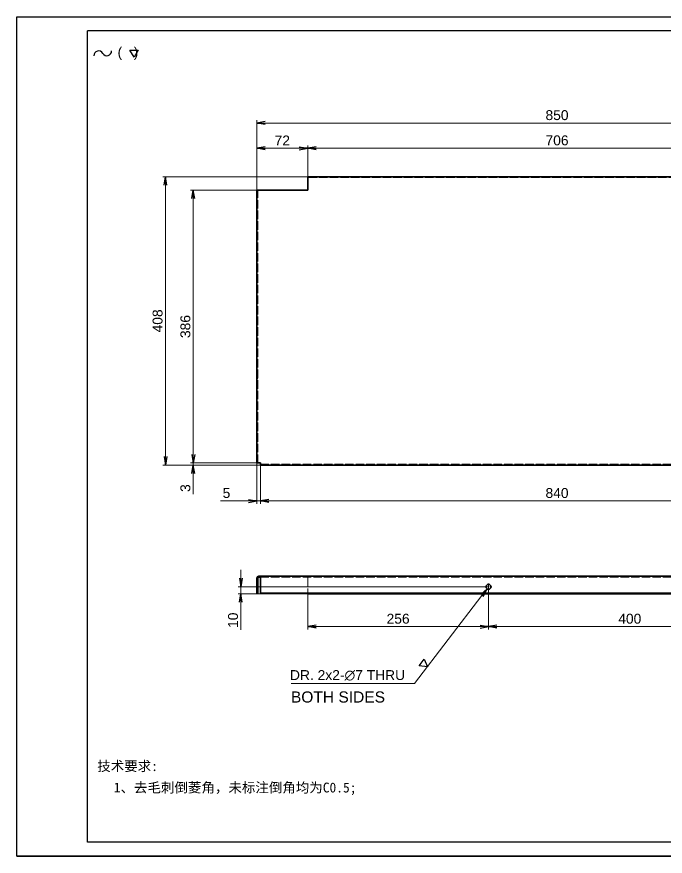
# Model space of a CAD drawing. Header units: millimetres. Extents: x -1727 to 307751, y -105919 to 6637.
# Drawn here: x -591 to 327, y -21091 to -19903 of the extents above; entities that cross this region are included whole.
import ezdxf

# ---------------------------------------------------------------- set-up
doc = ezdxf.new("R2010")
doc.units = ezdxf.units.MM
for name, pattern in [('CENTER-HOKUTO', [23, 20, -1, 1, -1]), ('DASHDOT', [18.5, 12, -3, 0.5, -3]), ('DASHED', [15, 12, -3]), ('HIDDEN-HOKUTO', [3.8, 2.5, -1.3])]:
    doc.linetypes.add(name, pattern=pattern)
doc.layers.add('A3', color=7, linetype='Continuous', plot=False)
for name, color, linetype in [('AM_7', 2, 'CENTER-HOKUTO'), ('AM_HID', 1, 'HIDDEN-HOKUTO'), ('AM_VIS', 7, 'Continuous'), ('TITLE_FRAME', 7, 'Continuous'), ('WORD_DIM', 253, 'Continuous')]:
    doc.layers.add(name, color=color, linetype=linetype)
doc.layers.add('SOLID LINE', color=7, linetype='Continuous', lineweight=30)
doc.styles.get("Standard").update_dxf_attribs({"font": 'arial.ttf'})
doc.dimstyles.new('STANDARD 1-4', dxfattribs={"dimscale": 4, "dimtxt": 3.5, "dimasz": 3, "dimexe": 1, "dimexo": 0, "dimgap": 1, "dimtad": 3, "dimdsep": 46, "dimtxsty": 'Standard', "dimblk1": 'OPEN', "dimblk2": 'OPEN', "dimsah": 1, "dimcen": 0, "dimclrd": 256, "dimclre": 256, "dimclrt": 3, "dimazin": 2, "dimtfac": 1, "dimtmove": 0, "dimatfit": 3, "dimldrblk": 'OPEN', "dimfxl": 0, "dimtolj": 1, "dimtzin": 0, "dimlwd": 13, "dimlwe": 13, "dimarcsym": 0})
doc.dimstyles.new('STANDARD 1-4$3', dxfattribs={"dimscale": 4, "dimtxt": 3.5, "dimasz": 3, "dimexe": 1, "dimexo": 0, "dimgap": 1, "dimtad": 3, "dimtoh": 1, "dimdsep": 46, "dimtxsty": 'Standard', "dimblk1": 'OPEN', "dimblk2": 'OPEN', "dimsah": 1, "dimcen": 0, "dimclrd": 256, "dimclre": 256, "dimclrt": 3, "dimazin": 2, "dimtfac": 1, "dimtmove": 0, "dimatfit": 3, "dimldrblk": 'OPEN', "dimfxl": 0, "dimtolj": 1, "dimtzin": 0, "dimlwd": 13, "dimlwe": 13, "dimarcsym": 0})

# ---------------------------------------------------------------- blocks, each defined once
blk = doc.blocks.new('shiage0')
at = {"layer": 'WORD_DIM', "color": 3, "linetype": 'Continuous'}
for centre, start, end in [((1.69, 0), 30, 180), ((4.61, 1.69), 210, 0)]:
    blk.add_arc(centre, 1.69, start, end, dxfattribs=at)
blk = doc.blocks.new('12')
at = {"layer": 'TITLE_FRAME', "color": 3, "linetype": 'Continuous'}
blk.add_lwpolyline([(20.46, 3.03), (19.01, 5.53), (21.9, 5.53)], close=True, dxfattribs=at)
blk.add_blockref('shiage0', (6.23, 3.56), dxfattribs=at)
blk.add_text('(   )', height=3.5, dxfattribs=at).set_placement((14.64, 3.08))
blk = doc.blocks.new('_OPEN')
at = {"color": 0}
for p, q in [((-1, 0.167), (0, 0)), ((-1, -0.167), (0, 0)), ((0, 0), (-1, 0))]:
    blk.add_line(p, q, dxfattribs=at)
blk = doc.blocks.new('*D603')
at = {"layer": 'DEFPOINTS', "color": 0, "linetype": 'Continuous', "ltscale": 5, "transparency": 16777216}
for p in [(-341.2, -20148), (-251.2, -20148), (-251.2, -20534)]:
    blk.add_point(p, dxfattribs=at)
at = {"layer": 'WORD_DIM', "linetype": 'Continuous', "lineweight": 13, "ltscale": 5, "transparency": 16777216}
for p, q in [((-251.2, -20148), (-345.2, -20148)), ((-341.2, -20522), (-341.2, -20160)), ((-251.2, -20534), (-345.2, -20534))]:
    blk.add_line(p, q, dxfattribs=at)
at = {"layer": 'WORD_DIM', "linetype": 'Continuous', "lineweight": 13, "ltscale": 5, "transparency": 16777216, "xscale": 12, "yscale": 12, "zscale": 12}
for p, rotation in [((-341.2, -20148), 90), ((-341.2, -20534), 270)]:
    blk.add_blockref('_OPEN', p, dxfattribs=dict(at, rotation=rotation))
at = {"layer": 'WORD_DIM', "color": 3, "linetype": 'Continuous', "ltscale": 5, "transparency": 16777216, "insert": (-352.3, -20341), "char_height": 14, "attachment_point": 5, "rotation": 90}
blk.add_mtext('\\A1;386', dxfattribs=at)
blk = doc.blocks.new('*D604')
at = {"layer": 'DEFPOINTS', "color": 0, "linetype": 'Continuous', "ltscale": 5, "transparency": 16777216}
for p in [(-380.5, -20129), (-178.2, -20129), (-246.2, -20537)]:
    blk.add_point(p, dxfattribs=at)
at = {"layer": 'WORD_DIM', "linetype": 'Continuous', "lineweight": 13, "ltscale": 5, "transparency": 16777216}
for p, q in [((-178.2, -20129), (-384.5, -20129)), ((-380.5, -20525), (-380.5, -20141)), ((-246.2, -20537), (-384.5, -20537))]:
    blk.add_line(p, q, dxfattribs=at)
at = {"layer": 'WORD_DIM', "linetype": 'Continuous', "lineweight": 13, "ltscale": 5, "transparency": 16777216, "xscale": 12, "yscale": 12, "zscale": 12}
for p, rotation in [((-380.5, -20129), 90), ((-380.5, -20537), 270)]:
    blk.add_blockref('_OPEN', p, dxfattribs=dict(at, rotation=rotation))
at = {"layer": 'WORD_DIM', "color": 3, "linetype": 'Continuous', "ltscale": 5, "transparency": 16777216, "insert": (-391.7, -20333), "char_height": 14, "attachment_point": 5, "rotation": 90}
blk.add_mtext('\\A1;408', dxfattribs=at)
blk = doc.blocks.new('*D605')
at = {"layer": 'DEFPOINTS', "color": 0, "linetype": 'Continuous', "ltscale": 5, "transparency": 16777216}
for p in [(-179.2, -20088.7), (-179.2, -20129), (-251.2, -20148)]:
    blk.add_point(p, dxfattribs=at)
at = {"layer": 'WORD_DIM', "linetype": 'Continuous', "lineweight": 13, "ltscale": 5, "transparency": 16777216}
for p, q in [((-251.2, -20148), (-251.2, -20084.7)), ((-239.2, -20088.7), (-191.2, -20088.7)), ((-179.2, -20129), (-179.2, -20084.7))]:
    blk.add_line(p, q, dxfattribs=at)
at = {"layer": 'WORD_DIM', "linetype": 'Continuous', "lineweight": 13, "ltscale": 5, "transparency": 16777216, "xscale": 12, "yscale": 12, "zscale": 12, "rotation": 180}
blk.add_blockref('_OPEN', (-251.2, -20088.7), dxfattribs=at)
at = {"layer": 'WORD_DIM', "linetype": 'Continuous', "lineweight": 13, "ltscale": 5, "transparency": 16777216, "xscale": 12, "yscale": 12, "zscale": 12}
blk.add_blockref('_OPEN', (-179.2, -20088.7), dxfattribs=at)
at = {"layer": 'WORD_DIM', "color": 3, "linetype": 'Continuous', "ltscale": 5, "transparency": 16777216, "insert": (-215.2, -20077.7), "char_height": 14, "attachment_point": 5}
blk.add_mtext('\\A1;72', dxfattribs=at)
blk = doc.blocks.new('*D606')
at = {"layer": 'DEFPOINTS', "color": 0, "linetype": 'Continuous', "ltscale": 5, "transparency": 16777216}
for p in [(526.8, -20088.7), (-179.2, -20129), (526.8, -20129)]:
    blk.add_point(p, dxfattribs=at)
at = {"layer": 'WORD_DIM', "linetype": 'Continuous', "lineweight": 13, "ltscale": 5, "transparency": 16777216}
for p, q in [((-179.2, -20129), (-179.2, -20084.7)), ((-167.2, -20088.7), (514.8, -20088.7)), ((526.8, -20129), (526.8, -20084.7))]:
    blk.add_line(p, q, dxfattribs=at)
at = {"layer": 'WORD_DIM', "linetype": 'Continuous', "lineweight": 13, "ltscale": 5, "transparency": 16777216, "xscale": 12, "yscale": 12, "zscale": 12, "rotation": 180}
blk.add_blockref('_OPEN', (-179.2, -20088.7), dxfattribs=at)
at = {"layer": 'WORD_DIM', "linetype": 'Continuous', "lineweight": 13, "ltscale": 5, "transparency": 16777216, "xscale": 12, "yscale": 12, "zscale": 12}
blk.add_blockref('_OPEN', (526.8, -20088.7), dxfattribs=at)
at = {"layer": 'WORD_DIM', "color": 3, "linetype": 'Continuous', "ltscale": 5, "transparency": 16777216, "insert": (173.8, -20077.6), "char_height": 14, "attachment_point": 5}
blk.add_mtext('\\A1;706', dxfattribs=at)
blk = doc.blocks.new('*D607')
at = {"layer": 'DEFPOINTS', "color": 0, "linetype": 'Continuous', "ltscale": 5, "transparency": 16777216}
for p in [(598.8, -20053), (-251.2, -20148), (598.8, -20148)]:
    blk.add_point(p, dxfattribs=at)
at = {"layer": 'WORD_DIM', "linetype": 'Continuous', "lineweight": 13, "ltscale": 5, "transparency": 16777216}
for p, q in [((-251.2, -20148), (-251.2, -20049)), ((-239.2, -20053), (586.8, -20053)), ((598.8, -20148), (598.8, -20049))]:
    blk.add_line(p, q, dxfattribs=at)
at = {"layer": 'WORD_DIM', "linetype": 'Continuous', "lineweight": 13, "ltscale": 5, "transparency": 16777216, "xscale": 12, "yscale": 12, "zscale": 12, "rotation": 180}
blk.add_blockref('_OPEN', (-251.2, -20053), dxfattribs=at)
at = {"layer": 'WORD_DIM', "linetype": 'Continuous', "lineweight": 13, "ltscale": 5, "transparency": 16777216, "xscale": 12, "yscale": 12, "zscale": 12}
blk.add_blockref('_OPEN', (598.8, -20053), dxfattribs=at)
at = {"layer": 'WORD_DIM', "color": 3, "linetype": 'Continuous', "ltscale": 5, "transparency": 16777216, "insert": (173.8, -20041.9), "char_height": 14, "attachment_point": 5}
blk.add_mtext('\\A1;850', dxfattribs=at)
blk = doc.blocks.new('*D608')
at = {"layer": 'DEFPOINTS', "color": 0, "linetype": 'Continuous', "ltscale": 5, "transparency": 16777216}
for p in [(-251.2, -20534), (-246.2, -20537), (-246.2, -20587.8)]:
    blk.add_point(p, dxfattribs=at)
at = {"layer": 'WORD_DIM', "linetype": 'Continuous', "lineweight": 13, "ltscale": 5, "transparency": 16777216}
for p, q in [((-251.2, -20534), (-251.2, -20591.8)), ((-246.2, -20537), (-246.2, -20591.8)), ((-263.2, -20587.8), (-302.8, -20587.8)), ((-246.2, -20587.8), (-251.2, -20587.8)), ((-234.2, -20587.8), (-222.2, -20587.8))]:
    blk.add_line(p, q, dxfattribs=at)
at = {"layer": 'WORD_DIM', "linetype": 'Continuous', "lineweight": 13, "ltscale": 5, "transparency": 16777216, "xscale": 12, "yscale": 12, "zscale": 12}
blk.add_blockref('_OPEN', (-251.2, -20587.8), dxfattribs=at)
at = {"layer": 'WORD_DIM', "linetype": 'Continuous', "lineweight": 13, "ltscale": 5, "transparency": 16777216, "xscale": 12, "yscale": 12, "zscale": 12, "rotation": 180}
blk.add_blockref('_OPEN', (-246.2, -20587.8), dxfattribs=at)
at = {"layer": 'WORD_DIM', "color": 3, "linetype": 'Continuous', "ltscale": 5, "transparency": 16777216, "insert": (-294.2, -20576.7), "char_height": 14, "attachment_point": 5}
blk.add_mtext('\\A1;5', dxfattribs=at)
blk = doc.blocks.new('*D609')
at = {"layer": 'DEFPOINTS', "color": 0, "linetype": 'Continuous', "ltscale": 5, "transparency": 16777216}
for p in [(-246.2, -20537), (593.8, -20537), (593.8, -20587.8)]:
    blk.add_point(p, dxfattribs=at)
at = {"layer": 'WORD_DIM', "linetype": 'Continuous', "lineweight": 13, "ltscale": 5, "transparency": 16777216}
for p, q in [((-246.2, -20537), (-246.2, -20591.8)), ((593.8, -20537), (593.8, -20591.8)), ((-234.2, -20587.8), (581.8, -20587.8))]:
    blk.add_line(p, q, dxfattribs=at)
at = {"layer": 'WORD_DIM', "linetype": 'Continuous', "lineweight": 13, "ltscale": 5, "transparency": 16777216, "xscale": 12, "yscale": 12, "zscale": 12, "rotation": 180}
blk.add_blockref('_OPEN', (-246.2, -20587.8), dxfattribs=at)
at = {"layer": 'WORD_DIM', "linetype": 'Continuous', "lineweight": 13, "ltscale": 5, "transparency": 16777216, "xscale": 12, "yscale": 12, "zscale": 12}
blk.add_blockref('_OPEN', (593.8, -20587.8), dxfattribs=at)
at = {"layer": 'WORD_DIM', "color": 3, "linetype": 'Continuous', "ltscale": 5, "transparency": 16777216, "insert": (173.8, -20576.7), "char_height": 14, "attachment_point": 5}
blk.add_mtext('\\A1;840', dxfattribs=at)
blk = doc.blocks.new('*D610')
at = {"layer": 'DEFPOINTS', "color": 0, "linetype": 'Continuous', "ltscale": 5, "transparency": 16777216}
for p in [(-341.2, -20537), (-251.2, -20534), (-246.2, -20537)]:
    blk.add_point(p, dxfattribs=at)
at = {"layer": 'WORD_DIM', "linetype": 'Continuous', "lineweight": 13, "ltscale": 5, "transparency": 16777216}
for p, q in [((-341.2, -20522), (-341.2, -20510)), ((-251.2, -20534), (-345.2, -20534)), ((-246.2, -20537), (-345.2, -20537)), ((-341.2, -20534), (-341.2, -20537)), ((-341.2, -20549), (-341.2, -20578.1))]:
    blk.add_line(p, q, dxfattribs=at)
at = {"layer": 'WORD_DIM', "linetype": 'Continuous', "lineweight": 13, "ltscale": 5, "transparency": 16777216, "xscale": 12, "yscale": 12, "zscale": 12}
for p, rotation in [((-341.2, -20534), 270), ((-341.2, -20537), 90)]:
    blk.add_blockref('_OPEN', p, dxfattribs=dict(at, rotation=rotation))
at = {"layer": 'WORD_DIM', "color": 3, "linetype": 'Continuous', "ltscale": 5, "transparency": 16777216, "insert": (-352.3, -20569.6), "char_height": 14, "attachment_point": 5, "rotation": 90}
blk.add_mtext('\\A1;3', dxfattribs=at)
blk = doc.blocks.new('*D618')
at = {"layer": 'DEFPOINTS', "color": 0, "linetype": 'Continuous', "ltscale": 5, "transparency": 16777216}
for p in [(76.8, -20709.3), (-179.2, -20719.3), (76.8, -20765.7)]:
    blk.add_point(p, dxfattribs=at)
at = {"layer": 'WORD_DIM', "linetype": 'Continuous', "lineweight": 13, "ltscale": 5, "transparency": 16777216}
for p, q in [((76.8, -20709.3), (76.8, -20769.7)), ((-179.2, -20719.3), (-179.2, -20769.7)), ((-167.2, -20765.7), (64.8, -20765.7))]:
    blk.add_line(p, q, dxfattribs=at)
at = {"layer": 'WORD_DIM', "linetype": 'Continuous', "lineweight": 13, "ltscale": 5, "transparency": 16777216, "xscale": 12, "yscale": 12, "zscale": 12, "rotation": 180}
blk.add_blockref('_OPEN', (-179.2, -20765.7), dxfattribs=at)
at = {"layer": 'WORD_DIM', "linetype": 'Continuous', "lineweight": 13, "ltscale": 5, "transparency": 16777216, "xscale": 12, "yscale": 12, "zscale": 12}
blk.add_blockref('_OPEN', (76.8, -20765.7), dxfattribs=at)
at = {"layer": 'WORD_DIM', "color": 3, "linetype": 'Continuous', "ltscale": 5, "transparency": 16777216, "insert": (-51.2, -20754.6), "char_height": 14, "attachment_point": 5}
blk.add_mtext('\\A1;256', dxfattribs=at)
blk = doc.blocks.new('*D619')
at = {"layer": 'DEFPOINTS', "color": 0, "linetype": 'Continuous', "ltscale": 5, "transparency": 16777216}
for p in [(76.8, -20709.3), (476.8, -20709.3), (476.8, -20765.7)]:
    blk.add_point(p, dxfattribs=at)
at = {"layer": 'WORD_DIM', "linetype": 'Continuous', "lineweight": 13, "ltscale": 5, "transparency": 16777216}
for p, q in [((76.8, -20709.3), (76.8, -20769.7)), ((476.8, -20709.3), (476.8, -20769.7)), ((88.8, -20765.7), (464.8, -20765.7))]:
    blk.add_line(p, q, dxfattribs=at)
at = {"layer": 'WORD_DIM', "linetype": 'Continuous', "lineweight": 13, "ltscale": 5, "transparency": 16777216, "xscale": 12, "yscale": 12, "zscale": 12, "rotation": 180}
blk.add_blockref('_OPEN', (76.8, -20765.7), dxfattribs=at)
at = {"layer": 'WORD_DIM', "linetype": 'Continuous', "lineweight": 13, "ltscale": 5, "transparency": 16777216, "xscale": 12, "yscale": 12, "zscale": 12}
blk.add_blockref('_OPEN', (476.8, -20765.7), dxfattribs=at)
at = {"layer": 'WORD_DIM', "color": 3, "linetype": 'Continuous', "ltscale": 5, "transparency": 16777216, "insert": (276.8, -20754.6), "char_height": 14, "attachment_point": 5}
blk.add_mtext('\\A1;400', dxfattribs=at)
blk = doc.blocks.new('*D620')
at = {"layer": 'DEFPOINTS', "color": 0, "linetype": 'Continuous', "ltscale": 5, "transparency": 16777216}
for p in [(76.8, -20709.3), (-273.8, -20719.3), (-179.2, -20719.3)]:
    blk.add_point(p, dxfattribs=at)
at = {"layer": 'WORD_DIM', "linetype": 'Continuous', "lineweight": 13, "ltscale": 5, "transparency": 16777216}
for p, q in [((-273.8, -20697.3), (-273.8, -20685.3)), ((76.8, -20709.3), (-277.8, -20709.3)), ((-273.8, -20709.3), (-273.8, -20719.3)), ((-179.2, -20719.3), (-277.8, -20719.3)), ((-273.8, -20731.3), (-273.8, -20770))]:
    blk.add_line(p, q, dxfattribs=at)
at = {"layer": 'WORD_DIM', "linetype": 'Continuous', "lineweight": 13, "ltscale": 5, "transparency": 16777216, "xscale": 12, "yscale": 12, "zscale": 12}
for p, rotation in [((-273.8, -20709.3), 270), ((-273.8, -20719.3), 90)]:
    blk.add_blockref('_OPEN', p, dxfattribs=dict(at, rotation=rotation))
at = {"layer": 'WORD_DIM', "color": 3, "linetype": 'Continuous', "ltscale": 5, "transparency": 16777216, "insert": (-284.9, -20756.7), "char_height": 14, "attachment_point": 5, "rotation": 90}
blk.add_mtext('\\A1;10', dxfattribs=at)
blk = doc.blocks.new('*D621')
at = {"layer": 'DEFPOINTS', "color": 0, "linetype": 'Continuous', "ltscale": 5, "transparency": 16777216}
for p in [(78.9, -20706.5), (74.7, -20712.1)]:
    blk.add_point(p, dxfattribs=at)
at = {"layer": 'WORD_DIM', "linetype": 'Continuous', "lineweight": 13, "ltscale": 5, "transparency": 16777216}
for p, q in [((-28, -20846.3), (67.4, -20721.6)), ((-202.7, -20846.3), (-28, -20846.3))]:
    blk.add_line(p, q, dxfattribs=at)
at = {"layer": 'WORD_DIM', "linetype": 'Continuous', "lineweight": 13, "ltscale": 5, "transparency": 16777216, "xscale": 12, "yscale": 12, "zscale": 12, "rotation": 52.57575191469353}
blk.add_blockref('_OPEN', (74.7, -20712.1), dxfattribs=at)
at = {"layer": 'WORD_DIM', "color": 3, "linetype": 'Continuous', "ltscale": 5, "transparency": 16777216, "insert": (-122.8, -20834.7), "char_height": 14, "attachment_point": 5}
blk.add_mtext('\\A1;DR. 2x2-∅7 THRU', dxfattribs=at)
blk = doc.blocks.new('shiage1')
at = {"layer": 'WORD_DIM', "color": 3, "linetype": 'Continuous'}
for p, q in [((0, 0), (-1.44, 2.5)), ((-1.44, 2.5), (1.44, 2.5)), ((1.44, 2.5), (0, 0))]:
    blk.add_line(p, q, dxfattribs=at)

msp = doc.modelspace()

# ---------------------------------------------------------------- linework, layer by layer
msp.add_line((-591.11251, -21090.61879), (40486.51144, -21090.61879))
at = {"layer": 'A3', "linetype": 'Continuous'}
msp.add_lwpolyline([(-591.11215, -19902.6189), (1088.88785, -19902.6189), (1088.88785, -21090.6189), (-591.11215, -21090.6189)], close=True, dxfattribs=at)
at = {"layer": 'AM_7', "linetype": 'DASHDOT', "lineweight": 13, "ltscale": 0.036014}
for p, q in [((76.79239, -20128.85357), (76.79239, -20130.29412)), ((76.79239, -20535.65362), (76.79239, -20537.09417))]:
    msp.add_line(p, q, dxfattribs=at)
at = {"layer": 'AM_7', "linetype": 'DASHDOT', "lineweight": 13, "ltscale": 0.036017}
for p, q in [((-249.88754, -20197.97357), (-251.32822, -20197.97357)), ((-249.88754, -20417.97357), (-251.32822, -20417.97357)), ((-249.88754, -20708.11371), (-251.32822, -20708.11371))]:
    msp.add_line(p, q, dxfattribs=at)
at = {"layer": 'AM_7', "linetype": 'DASHDOT', "lineweight": 13, "ltscale": 0.227502}
for p, q in [((76.79239, -20704.76361), (76.79239, -20713.86371)), ((81.34244, -20709.3139), (72.24234, -20709.3139))]:
    msp.add_line(p, q, dxfattribs=at)
at = {"layer": 'AM_HID', "linetype": 'DASHED', "lineweight": 13, "ltscale": 0.029999}
for p, q in [((-179.20761, -20130.17364), (-178.00766, -20130.17364)), ((-250.00766, -20194.47357), (-251.20761, -20194.47357)), ((-250.00766, -20201.47357), (-251.20761, -20201.47357)), ((-250.00766, -20414.47357), (-251.20761, -20414.47357)), ((-250.00766, -20421.47357), (-251.20761, -20421.47357)), ((73.29239, -20535.77362), (73.29239, -20536.97357)), ((80.29239, -20535.77362), (80.29239, -20536.97357)), ((-250.00766, -20704.61371), (-251.20761, -20704.61371)), ((-250.00766, -20704.61371), (-251.20761, -20704.61371)), ((-250.00766, -20711.61371), (-251.20761, -20711.61371)), ((-250.00766, -20711.61371), (-251.20761, -20711.61371))]:
    msp.add_line(p, q, dxfattribs=at)
at = {"layer": 'AM_HID', "linetype": 'DASHED', "lineweight": 13}
for p, q in [((-178.00766, -20130.17364), (525.59244, -20130.17364)), ((-250.00766, -20533.97357), (-250.00766, -20147.97357)), ((-246.20761, -20535.77362), (593.79239, -20535.77362)), ((-246.20761, -20695.51361), (593.79239, -20695.51361)), ((-179.20761, -20696.51361), (-179.20761, -20718.1142))]:
    msp.add_line(p, q, dxfattribs=at)
at = {"layer": 'AM_HID', "linetype": 'DASHED', "lineweight": 13, "ltscale": 0.030002}
for p, q in [((73.29239, -20128.97357), (73.29239, -20130.17364)), ((80.29239, -20128.97357), (80.29239, -20130.17364))]:
    msp.add_line(p, q, dxfattribs=at)
at = {"layer": 'AM_HID', "linetype": 'DASHED', "lineweight": 13, "ltscale": 0.029993}
msp.add_line((-179.20761, -20694.3139), (-179.20761, -20695.51361), dxfattribs=at)
at = {"layer": 'AM_HID', "linetype": 'DASHED', "lineweight": 13, "ltscale": 0.025}
msp.add_line((-179.20761, -20695.51361), (-179.20761, -20696.51361), dxfattribs=at)
at = {"layer": 'AM_VIS', "linetype": 'Continuous'}
for p, q in [((1068.88785, -19922.6189), (-491.11215, -19922.6189)), ((-491.11215, -21070.6189), (-491.11215, -19922.6189)), ((1068.88785, -21070.6189), (-491.11215, -21070.6189))]:
    msp.add_line(p, q, dxfattribs=at)
at = {"layer": 'AM_VIS', "lineweight": 35}
for p, q in [((-179.20761, -20128.97357), (526.79239, -20128.97357)), ((-251.20761, -20533.97357), (-251.20761, -20147.97357)), ((-179.20761, -20147.97357), (-248.20761, -20147.97357)), ((-246.20761, -20536.97357), (593.79239, -20536.97357)), ((-246.20761, -20694.3139), (593.79239, -20694.3139)), ((-251.20761, -20697.3139), (-251.20761, -20718.11371)), ((-250.00766, -20718.11371), (-250.00766, -20696.51361)), ((-246.20761, -20697.3139), (-246.20761, -20718.11371)), ((593.79239, -20718.11371), (-246.20761, -20718.11371)), ((-179.20761, -20719.3139), (526.79239, -20719.3139))]:
    msp.add_line(p, q, dxfattribs=at)
at = {"layer": 'AM_VIS', "lineweight": 35, "ltscale": 0.075}
for p, q in [((-179.20761, -20128.97357), (-179.20761, -20131.97357)), ((-251.20761, -20147.97357), (-248.20761, -20147.97357)), ((-248.20761, -20533.97357), (-251.20761, -20533.97357)), ((-246.20761, -20533.97357), (-246.20761, -20536.97357)), ((-246.20761, -20694.3139), (-246.20761, -20697.3139))]:
    msp.add_line(p, q, dxfattribs=at)
at = {"layer": 'AM_VIS', "lineweight": 35, "ltscale": 0.4}
msp.add_line((-179.20761, -20147.97357), (-179.20761, -20131.97357), dxfattribs=at)
at = {"layer": 'AM_VIS', "lineweight": 35, "ltscale": 0.05}
for p, q in [((-248.20761, -20533.97357), (-246.20761, -20533.97357)), ((-248.20761, -20694.3139), (-246.20761, -20694.3139))]:
    msp.add_line(p, q, dxfattribs=at)
at = {"layer": 'AM_VIS', "lineweight": 35, "ltscale": 0.070001}
msp.add_line((-246.20761, -20695.51361), (-249.00766, -20695.51361), dxfattribs=at)
at = {"layer": 'AM_VIS', "lineweight": 35, "ltscale": 0.029999}
msp.add_line((-250.00766, -20718.11371), (-251.20761, -20718.11371), dxfattribs=at)
at = {"layer": 'AM_VIS', "lineweight": 35, "ltscale": 0.029993}
msp.add_line((-179.20761, -20718.1142), (-179.20761, -20719.3139), dxfattribs=at)
at = {"layer": 'AM_VIS', "lineweight": 35}
msp.add_circle((76.79239, -20709.3139), 3.5, dxfattribs=at)
for centre, radius, end in [((-248.20761, -20697.3139), 3, 180.00000501), ((-249.00766, -20696.51361), 1, 179.99999499)]:
    msp.add_arc(centre, radius, 90.0000025, end, dxfattribs=at)

# ---------------------------------------------------------------- block references
at = {"layer": 'WORD_DIM', "color": 4, "linetype": 'Continuous', "ltscale": 5, "xscale": 4, "yscale": 4, "zscale": 4}
msp.add_blockref('12', (-506.9341, -19971.96232), dxfattribs=at)
at = {"layer": 'WORD_DIM', "color": 3, "linetype": 'Continuous', "ltscale": 5, "xscale": 3.99999999999163, "yscale": 4, "zscale": 4, "rotation": 52.57575191484631}
msp.add_blockref('shiage1', (-9.79581, -20822.46729), dxfattribs=at)

# ---------------------------------------------------------------- texts
at = {"layer": 'SOLID LINE', "ltscale": 0.5, "char_height": 14, "attachment_point": 1}
for s, insert, width in [('\\pt84;{\\fSimHei|b0|i0|c134|p2;\\C3;技术要求:}', (-477.19575, -20956.12114), 120.242104), ('\\pt84;{\\fSimHei|b0|i0|c134|p2;\\C3;\\P1、去毛刺倒菱角，未标注倒角均为C0.5;}', (-453.79845, -20963.08597), 446.3637409)]:
    msp.add_mtext(s, dxfattribs=dict(at, insert=insert, width=width))
at = {"layer": 'WORD_DIM', "color": 3, "linetype": 'Continuous', "insert": (-202.96277, -20873.38099), "char_height": 15.75, "attachment_point": 7}
msp.add_mtext('BOTH SIDES', dxfattribs=at)

# ---------------------------------------------------------------- dimensions: what is measured, and where the dimension line sits
at = {"layer": 'WORD_DIM', "color": 3, "linetype": 'Continuous', "ltscale": 5}
for base, p1, p2, picture, middle in [((598.79236, -20053.04088), (-251.20761, -20147.97357), (598.79236, -20147.97357), '*D607', (173.79237, -20041.89286)), ((-179.20761, -20088.71505), (-251.20761, -20147.97353), (-179.20761, -20128.97341), '*D605', (-215.20761, -20077.6864)), ((526.79239, -20088.71505), (-179.20761, -20128.97341), (526.79239, -20128.97341), '*D606', (173.79239, -20077.56703)), ((593.79236, -20587.82517), (-246.20755, -20536.97341), (593.79236, -20536.97341), '*D609', (173.7924, -20576.67715))]:
    dim = msp.add_linear_dim(base=base, p1=p1, p2=p2, dimstyle='STANDARD 1-4', dxfattribs=at)
    dim.commit()
    dim.dimension.update_dxf_attribs({"geometry": picture, "text_midpoint": middle})
for base, p1, p2, picture, middle in [((-380.51573, -20128.97341), (-246.20755, -20536.97341), (-178.20761, -20128.97341), '*D604', (-391.66375, -20332.97341)), ((-341.18848, -20147.97353), (-251.20755, -20533.97341), (-251.20761, -20147.97353), '*D603', (-352.34128, -20340.97347)), ((-341.18848, -20536.97341), (-251.20755, -20533.97345), (-246.20755, -20536.97341), '*D610', (-352.34128, -20569.55731))]:
    dim = msp.add_linear_dim(base=base, p1=p1, p2=p2, angle=90, dimstyle='STANDARD 1-4', dxfattribs=at)
    dim.commit()
    dim.dimension.update_dxf_attribs({"geometry": picture, "text_midpoint": middle})
dim = msp.add_linear_dim(base=(-246.20755, -20587.82517), p1=(-251.20755, -20533.97341), p2=(-246.20755, -20536.97341), dimstyle='STANDARD 1-4', dxfattribs=at)
dim.commit()
dim.dimension.update_dxf_attribs({"geometry": '*D608', "text_midpoint": (-294.20755, -20587.82517), "dimtype": 160})
at = {"layer": 'WORD_DIM', "linetype": 'Continuous', "ltscale": 5}
dim = msp.add_linear_dim(base=(-273.78356, -20719.3139), p1=(76.79239, -20709.31366), p2=(-179.20761, -20719.3139), angle=90, dimstyle='STANDARD 1-4', dxfattribs=at)
dim.commit()
dim.dimension.update_dxf_attribs({"geometry": '*D620', "text_midpoint": (-284.93158, -20756.65838)})
dim = msp.add_diameter_dim_2p(p1=(78.91938, -20706.53435), p2=(74.6654, -20712.09346), text='DR. 2x2-<> THRU', dimstyle='STANDARD 1-4$3', override={"dimtofl": 0}, dxfattribs=at)
dim.commit()
dim.dimension.update_dxf_attribs({"geometry": '*D621', "text_midpoint": (-122.75856, -20846.28947), "dimtype": 163})
dim = msp.add_linear_dim(base=(76.79239, -20765.71671), p1=(-179.20761, -20719.3139), p2=(76.79239, -20709.31366), dimstyle='STANDARD 1-4', dxfattribs=at)
dim.commit()
dim.dimension.update_dxf_attribs({"geometry": '*D618', "text_midpoint": (-51.20761, -20754.56869)})
dim = msp.add_linear_dim(base=(476.79239, -20765.71671), p1=(76.79239, -20709.31366), p2=(476.79239, -20709.3139), dimstyle='STANDARD 1-4', override={"dimtmove": 1}, dxfattribs=at)
dim.commit()
dim.dimension.update_dxf_attribs({"geometry": '*D619', "text_midpoint": (276.79239, -20754.56869)})

doc.saveas('drawing.dxf')
